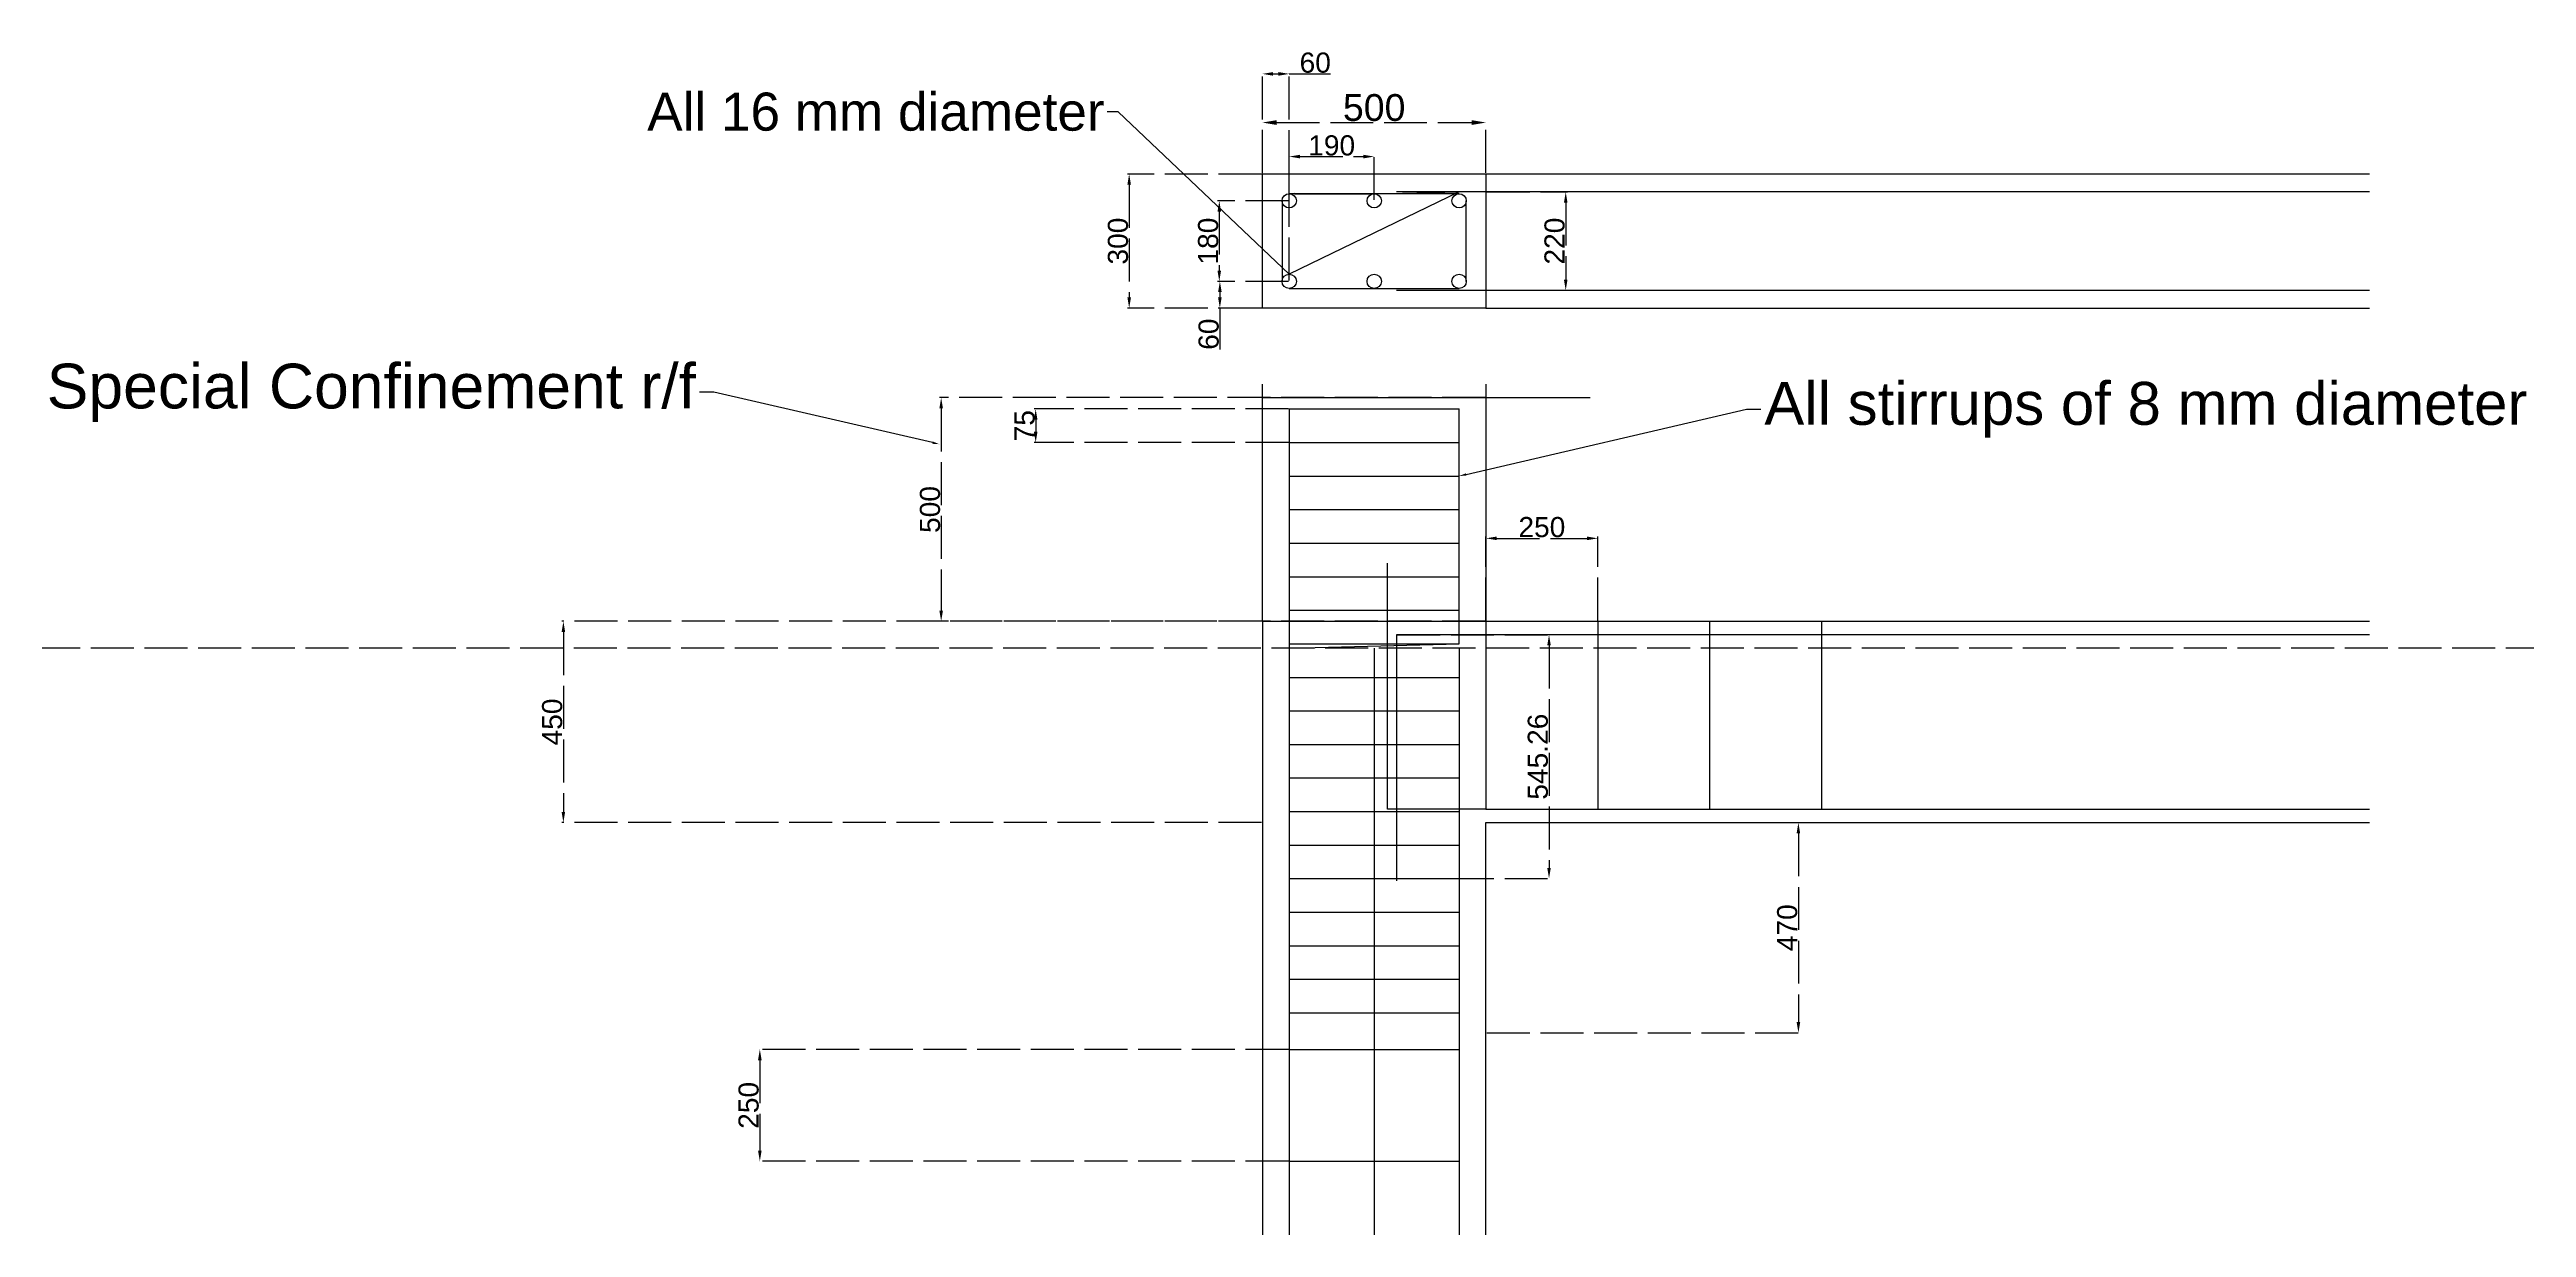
# Model space of a CAD drawing. Header units: millimetres. Extents: x -464 to 5075, y -3652 to 2038.
# Drawn here: x -464 to 5075, y -596 to 2038 of the extents above; entities that cross this region are included whole.
import ezdxf
from ezdxf import colors
from ezdxf.entities.mleader import LeaderData, LeaderLine
from ezdxf.math import Vec2, Vec3

# ---------------------------------------------------------------- set-up
doc = ezdxf.new("R2010")
doc.units = ezdxf.units.MM
doc.header["$LTSCALE"] = 8
doc.linetypes.add('ACAD_ISO02W100', pattern=[15, 12, -3])
for name, color, linetype in [('Beam', 160, 'Continuous'), ('construction line', 40, 'ACAD_ISO02W100'), ('dims', 7, 'ACAD_ISO02W100'), ('Special Confined rf', 126, 'Continuous')]:
    doc.layers.add(name, color=color, linetype=linetype)
doc.layers.add('Colrf', color=6, linetype='Continuous', lineweight=30)
doc.layers.add('rf', color=10, linetype='Continuous', lineweight=30)
doc.styles.add('Annotative', font='arial.ttf')
doc.styles.get("Standard").update_dxf_attribs({"font": 'arial.ttf'})
doc.dimstyles.new('Annotative', dxfattribs={"dimscale": 0, "dimtxt": 15, "dimasz": 8, "dimexe": 1.25, "dimexo": 0.625, "dimtad": 1, "dimlfac": -8, "dimdsep": 46, "dimtxsty": 'Annotative', "dimcen": 4, "dimadec": 0, "dimazin": 0, "dimtfac": 1, "dimtmove": 0, "dimatfit": 3, "dimfxl": 1, "dimarcsym": 0})

# ---------------------------------------------------------------- blocks, each defined once
blk = doc.blocks.new('*D3')
at = {"layer": 'Defpoints', "color": 0, "transparency": 16777216}
for p in [(2748.2, 1874.5), (2248.2, 1759.5), (2748.2, 1759.5)]:
    blk.add_point(p, dxfattribs=at)
at = {"layer": 'dims', "color": 0, "lineweight": -2, "transparency": 16777216}
for p, q in [((2248.2, 1762), (2248.2, 1879.5)), ((2280.2, 1874.5), (2716.2, 1874.5)), ((2748.2, 1762), (2748.2, 1879.5))]:
    blk.add_line(p, q, dxfattribs=at)
at = {"layer": 'dims', "color": 0, "transparency": 16777216}
for points in [[(2280.2, 1879.9), (2280.2, 1869.2), (2248.2, 1874.5)], [(2716.2, 1879.9), (2716.2, 1869.2), (2748.2, 1874.5)]]:
    blk.add_solid(points, dxfattribs=at)
at = {"layer": 'dims', "color": 0, "transparency": 16777216, "insert": (2498.2, 1907.7), "char_height": 60, "attachment_point": 5, "style": 'Annotative'}
blk.add_mtext('500', dxfattribs=at)
blk = doc.blocks.new('*D4')
at = {"layer": 'Defpoints', "color": 0, "transparency": 16777216}
for p in [(2248.2, 1759.5), (1950.4, 1459.5), (2248.2, 1459.5)]:
    blk.add_point(p, dxfattribs=at)
at = {"layer": 'dims', "color": 0, "lineweight": -2, "transparency": 16777216}
for p, q in [((2246.4, 1759.5), (1946.7, 1759.5)), ((1950.4, 1735.5), (1950.4, 1483.5)), ((2246.4, 1459.5), (1946.7, 1459.5))]:
    blk.add_line(p, q, dxfattribs=at)
at = {"layer": 'dims', "color": 0, "transparency": 16777216}
for points in [[(1946.4, 1735.5), (1954.4, 1735.5), (1950.4, 1759.5)], [(1946.4, 1483.5), (1954.4, 1483.5), (1950.4, 1459.5)]]:
    blk.add_solid(points, dxfattribs=at)
at = {"layer": 'dims', "color": 0, "transparency": 16777216, "insert": (1925.5, 1609.5), "char_height": 45, "attachment_point": 5, "rotation": 90, "style": 'Annotative'}
blk.add_mtext('300', dxfattribs=at)
blk = doc.blocks.new('*D5')
at = {"layer": 'Defpoints', "color": 0, "transparency": 16777216}
for p in [(2308.2, 1699.5), (2151.9, 1519.5), (2308.2, 1519.5)]:
    blk.add_point(p, dxfattribs=at)
at = {"layer": 'dims', "color": 0, "lineweight": -2, "transparency": 16777216}
for p, q in [((2306.4, 1699.5), (2148.2, 1699.5)), ((2151.9, 1675.5), (2151.9, 1543.5)), ((2306.4, 1519.5), (2148.2, 1519.5))]:
    blk.add_line(p, q, dxfattribs=at)
at = {"layer": 'dims', "color": 0, "transparency": 16777216}
for points in [[(2147.9, 1675.5), (2155.9, 1675.5), (2151.9, 1699.5)], [(2147.9, 1543.5), (2155.9, 1543.5), (2151.9, 1519.5)]]:
    blk.add_solid(points, dxfattribs=at)
at = {"layer": 'dims', "color": 0, "transparency": 16777216, "insert": (2127.1, 1609.5), "char_height": 45, "attachment_point": 5, "rotation": 90, "style": 'Annotative'}
blk.add_mtext('180', dxfattribs=at)
blk = doc.blocks.new('*D6')
at = {"layer": 'Defpoints', "color": 0, "transparency": 16777216}
for p in [(2498.2, 1798.4), (2308.2, 1699.5), (2498.2, 1699.5)]:
    blk.add_point(p, dxfattribs=at)
at = {"layer": 'dims', "color": 0, "lineweight": -2, "transparency": 16777216}
for p, q in [((2308.2, 1701.4), (2308.2, 1802.1)), ((2332.2, 1798.4), (2474.2, 1798.4)), ((2498.2, 1701.4), (2498.2, 1802.1))]:
    blk.add_line(p, q, dxfattribs=at)
at = {"layer": 'dims', "color": 0, "transparency": 16777216}
for points in [[(2332.2, 1802.4), (2332.2, 1794.4), (2308.2, 1798.4)], [(2474.2, 1802.4), (2474.2, 1794.4), (2498.2, 1798.4)]]:
    blk.add_solid(points, dxfattribs=at)
at = {"layer": 'dims', "color": 0, "transparency": 16777216, "insert": (2403.2, 1823.2), "char_height": 45, "attachment_point": 5, "style": 'Annotative'}
blk.add_mtext('190', dxfattribs=at)
blk = doc.blocks.new('*D7')
at = {"layer": 'Defpoints', "color": 0, "transparency": 16777216}
for p in [(2748.2, 1719.5), (2748.2, 1499.5), (2926.5, 1499.5)]:
    blk.add_point(p, dxfattribs=at)
at = {"layer": 'dims', "color": 0, "lineweight": -2, "transparency": 16777216}
for p, q in [((2750.1, 1719.5), (2930.3, 1719.5)), ((2926.5, 1695.5), (2926.5, 1523.5)), ((2750.1, 1499.5), (2930.3, 1499.5))]:
    blk.add_line(p, q, dxfattribs=at)
at = {"layer": 'dims', "color": 0, "transparency": 16777216}
for points in [[(2922.5, 1695.5), (2930.5, 1695.5), (2926.5, 1719.5)], [(2922.5, 1523.5), (2930.5, 1523.5), (2926.5, 1499.5)]]:
    blk.add_solid(points, dxfattribs=at)
at = {"layer": 'dims', "color": 0, "transparency": 16777216, "insert": (2901.7, 1609.5), "char_height": 45, "attachment_point": 5, "rotation": 90, "style": 'Annotative'}
blk.add_mtext('220', dxfattribs=at)
blk = doc.blocks.new('*D8')
at = {"layer": 'Defpoints', "color": 0, "transparency": 16777216}
for p in [(2308.2, 1519.5), (2153.2, 1459.5), (2308.2, 1459.5)]:
    blk.add_point(p, dxfattribs=at)
at = {"layer": 'dims', "color": 0, "lineweight": -2, "transparency": 16777216}
for p, q in [((2306.4, 1519.5), (2149.4, 1519.5)), ((2153.2, 1495.5), (2153.2, 1483.5)), ((2306.4, 1459.5), (2149.4, 1459.5)), ((2153.2, 1459.5), (2153.2, 1367.2))]:
    blk.add_line(p, q, dxfattribs=at)
at = {"layer": 'dims', "color": 0, "transparency": 16777216}
for points in [[(2149.2, 1495.5), (2157.2, 1495.5), (2153.2, 1519.5)], [(2149.2, 1483.5), (2157.2, 1483.5), (2153.2, 1459.5)]]:
    blk.add_solid(points, dxfattribs=at)
at = {"layer": 'dims', "color": 0, "transparency": 16777216, "insert": (2128.3, 1401.4), "char_height": 45, "attachment_point": 5, "rotation": 90, "style": 'Annotative'}
blk.add_mtext('60', dxfattribs=at)
blk = doc.blocks.new('*D9')
at = {"layer": 'Defpoints', "color": 0, "transparency": 16777216}
for p in [(2308.2, 1983.3), (2248.2, 1519.5), (2308.2, 1519.5)]:
    blk.add_point(p, dxfattribs=at)
at = {"layer": 'dims', "color": 0, "lineweight": -2, "transparency": 16777216}
for p, q in [((2248.2, 1521.4), (2248.2, 1987.1)), ((2272.2, 1983.3), (2284.2, 1983.3)), ((2308.2, 1521.4), (2308.2, 1987.1)), ((2308.2, 1983.3), (2400.5, 1983.3))]:
    blk.add_line(p, q, dxfattribs=at)
at = {"layer": 'dims', "color": 0, "transparency": 16777216}
for points in [[(2272.2, 1987.3), (2272.2, 1979.3), (2248.2, 1983.3)], [(2284.2, 1987.3), (2284.2, 1979.3), (2308.2, 1983.3)]]:
    blk.add_solid(points, dxfattribs=at)
at = {"layer": 'dims', "color": 0, "transparency": 16777216, "insert": (2366.4, 2008.2), "char_height": 45, "attachment_point": 5, "style": 'Annotative'}
blk.add_mtext('60', dxfattribs=at)
blk = doc.blocks.new('*D10')
at = {"layer": 'Defpoints', "color": 0, "transparency": 16777216}
for p in [(2748.2, 1259.5), (1530, 759.5), (2748.2, 759.5)]:
    blk.add_point(p, dxfattribs=at)
at = {"layer": 'dims', "color": 0, "lineweight": -2, "transparency": 16777216}
for p, q in [((2746.4, 1259.5), (1526.3, 1259.5)), ((1530, 1235.5), (1530, 783.5)), ((2746.4, 759.5), (1526.3, 759.5))]:
    blk.add_line(p, q, dxfattribs=at)
at = {"layer": 'dims', "color": 0, "transparency": 16777216}
for points in [[(1526, 1235.5), (1534, 1235.5), (1530, 1259.5)], [(1526, 783.5), (1534, 783.5), (1530, 759.5)]]:
    blk.add_solid(points, dxfattribs=at)
at = {"layer": 'dims', "color": 0, "transparency": 16777216, "insert": (1505.2, 1009.5), "char_height": 45, "attachment_point": 5, "rotation": 90, "style": 'Annotative'}
blk.add_mtext('500', dxfattribs=at)
blk = doc.blocks.new('*D11')
at = {"layer": 'Defpoints', "color": 0, "transparency": 16777216}
for p in [(2308.2, 1234.3), (1741.3, 1159.3), (2308.2, 1159.3)]:
    blk.add_point(p, dxfattribs=at)
at = {"layer": 'dims', "color": 0, "lineweight": -2, "transparency": 16777216}
for p, q in [((2306.4, 1234.3), (1737.6, 1234.3)), ((1741.3, 1210.3), (1741.3, 1183.3)), ((2306.4, 1159.3), (1737.6, 1159.3))]:
    blk.add_line(p, q, dxfattribs=at)
at = {"layer": 'dims', "color": 0, "transparency": 16777216}
for points in [[(1737.3, 1210.3), (1745.3, 1210.3), (1741.3, 1234.3)], [(1737.3, 1183.3), (1745.3, 1183.3), (1741.3, 1159.3)]]:
    blk.add_solid(points, dxfattribs=at)
at = {"layer": 'dims', "color": 0, "transparency": 16777216, "insert": (1716.6, 1196.8), "char_height": 45, "attachment_point": 5, "rotation": 90, "style": 'Annotative'}
blk.add_mtext('75', dxfattribs=at)
blk = doc.blocks.new('*D12')
at = {"layer": 'Defpoints', "color": 0, "transparency": 16777216}
for p in [(2998.2, 945), (2748.2, 759.5), (2998.2, 759.5)]:
    blk.add_point(p, dxfattribs=at)
at = {"layer": 'dims', "color": 0, "lineweight": -2, "transparency": 16777216}
for p, q in [((2748.2, 761.4), (2748.2, 948.8)), ((2772.2, 945), (2974.2, 945)), ((2998.2, 761.4), (2998.2, 948.8))]:
    blk.add_line(p, q, dxfattribs=at)
at = {"layer": 'dims', "color": 0, "transparency": 16777216}
for points in [[(2772.2, 949), (2772.2, 941), (2748.2, 945)], [(2974.2, 949), (2974.2, 941), (2998.2, 945)]]:
    blk.add_solid(points, dxfattribs=at)
at = {"layer": 'dims', "color": 0, "transparency": 16777216, "insert": (2873.2, 969.9), "char_height": 45, "attachment_point": 5, "style": 'Annotative'}
blk.add_mtext('250', dxfattribs=at)
blk = doc.blocks.new('*D13')
at = {"layer": 'Defpoints', "color": 0, "transparency": 16777216}
for p in [(2248.2, 759.5), (685.2, 309.5), (2248.2, 309.5)]:
    blk.add_point(p, dxfattribs=at)
at = {"layer": 'dims', "color": 0, "lineweight": -2, "transparency": 16777216}
for p, q in [((2246.4, 759.5), (681.4, 759.5)), ((685.2, 735.5), (685.2, 333.5)), ((2246.4, 309.5), (681.4, 309.5))]:
    blk.add_line(p, q, dxfattribs=at)
at = {"layer": 'dims', "color": 0, "transparency": 16777216}
for points in [[(681.2, 735.5), (689.2, 735.5), (685.2, 759.5)], [(681.2, 333.5), (689.2, 333.5), (685.2, 309.5)]]:
    blk.add_solid(points, dxfattribs=at)
at = {"layer": 'dims', "color": 0, "transparency": 16777216, "insert": (660.3, 534.5), "char_height": 45, "attachment_point": 5, "rotation": 90, "style": 'Annotative'}
blk.add_mtext('450', dxfattribs=at)
blk = doc.blocks.new('*D14')
at = {"layer": 'Defpoints', "color": 0, "transparency": 16777216}
for p in [(2748.2, 309.5), (2748.2, -160.5), (3446.8, -160.5)]:
    blk.add_point(p, dxfattribs=at)
at = {"layer": 'dims', "color": 0, "lineweight": -2, "transparency": 16777216}
for p, q in [((2750.1, 309.5), (3450.5, 309.5)), ((3446.8, 285.5), (3446.8, -136.5)), ((2750.1, -160.5), (3450.5, -160.5))]:
    blk.add_line(p, q, dxfattribs=at)
at = {"layer": 'dims', "color": 0, "transparency": 16777216}
for points in [[(3442.8, 285.5), (3450.8, 285.5), (3446.8, 309.5)], [(3442.8, -136.5), (3450.8, -136.5), (3446.8, -160.5)]]:
    blk.add_solid(points, dxfattribs=at)
at = {"layer": 'dims', "color": 0, "transparency": 16777216, "insert": (3421.9, 74.5), "char_height": 45, "attachment_point": 5, "rotation": 90, "style": 'Annotative'}
blk.add_mtext('470', dxfattribs=at)
blk = doc.blocks.new('*D15')
at = {"layer": 'Defpoints', "color": 0, "transparency": 16777216}
for p in [(2308.2, -197.6), (1124.5, -447.6), (2308.2, -447.6)]:
    blk.add_point(p, dxfattribs=at)
at = {"layer": 'dims', "color": 0, "lineweight": -2, "transparency": 16777216}
for p, q in [((2306.4, -197.6), (1120.7, -197.6)), ((1124.5, -221.6), (1124.5, -423.6)), ((2306.4, -447.6), (1120.7, -447.6))]:
    blk.add_line(p, q, dxfattribs=at)
at = {"layer": 'dims', "color": 0, "transparency": 16777216}
for points in [[(1120.5, -221.6), (1128.5, -221.6), (1124.5, -197.6)], [(1120.5, -423.6), (1128.5, -423.6), (1124.5, -447.6)]]:
    blk.add_solid(points, dxfattribs=at)
at = {"layer": 'dims', "color": 0, "transparency": 16777216, "insert": (1099.6, -322.6), "char_height": 45, "attachment_point": 5, "rotation": 90, "style": 'Annotative'}
blk.add_mtext('250', dxfattribs=at)
blk = doc.blocks.new('*D20')
at = {"layer": 'Defpoints', "color": 0, "transparency": 16777216}
for p in [(2548.2, 729.5), (2548.2, 184.3), (2889.2, 184.3)]:
    blk.add_point(p, dxfattribs=at)
at = {"layer": 'dims', "color": 0, "lineweight": -2, "transparency": 16777216}
for p, q in [((2550.1, 729.5), (2892.9, 729.5)), ((2889.2, 705.5), (2889.2, 208.3)), ((2550.1, 184.3), (2892.9, 184.3))]:
    blk.add_line(p, q, dxfattribs=at)
at = {"layer": 'dims', "color": 0, "transparency": 16777216}
for points in [[(2885.2, 705.5), (2893.2, 705.5), (2889.2, 729.5)], [(2885.2, 208.3), (2893.2, 208.3), (2889.2, 184.3)]]:
    blk.add_solid(points, dxfattribs=at)
at = {"layer": 'dims', "color": 0, "transparency": 16777216, "insert": (2864.3, 456.9), "char_height": 45, "attachment_point": 5, "rotation": 90, "style": 'Annotative'}
blk.add_mtext('545.26', dxfattribs=at)

msp = doc.modelspace()

# ---------------------------------------------------------------- linework, layer by layer
for p, q in [((2248.2269, 1759.5239), (2748.2269, 1759.5239)), ((2248.2269, 1459.5239), (2248.2269, 1759.5239)), ((2748.2269, 1759.5239), (2748.2269, 1459.5239)), ((2748.2269, 1459.5239), (2248.2269, 1459.5239)), ((2248.2269, 759.5239), (2248.2269, 1289.5239)), ((2748.2269, 1289.5239), (2748.2269, 759.5239)), ((2248.2269, 759.5239), (4724.1058, 759.5239)), ((2248.2269, 759.5239), (2248.2269, -2440.4761)), ((2748.2269, -2440.4761), (2748.2269, 309.5239)), ((2748.2269, 309.5239), (4724.1058, 309.5239))]:
    msp.add_line(p, q)
at = {"layer": 'Beam'}
for p, q in [((2748.2269, 1759.5239), (4724.1058, 1759.5239)), ((2748.2269, 1459.5239), (4724.1058, 1459.5239))]:
    msp.add_line(p, q, dxfattribs=at)
at = {"layer": 'Colrf'}
for p, q in [((2292.2269, 1699.5239), (2292.2269, 1519.5239)), ((2688.2269, 1715.5239), (2308.2269, 1715.5239)), ((2704.2269, 1519.5239), (2704.2269, 1699.5239)), ((2308.2269, 1503.5239), (2688.2269, 1503.5239)), ((2308.2269, 1234.2654), (2688.2269, 1234.2654)), ((2308.2269, 1234.2654), (2308.2269, 699.5239)), ((2688.2269, 709.2654), (2688.2269, 1234.2654)), ((2308.2269, 1159.2654), (2688.2269, 1159.2654)), ((2308.2269, 1084.2654), (2688.2269, 1084.2654)), ((2308.2269, 1009.2654), (2688.2269, 1009.2654)), ((2308.2269, 934.2654), (2688.2269, 934.2654)), ((2308.2269, 859.2654), (2688.2269, 859.2654)), ((2308.2269, 784.2654), (2688.2269, 784.2654)), ((2308.2269, 709.2654), (2688.2269, 709.2654)), ((2308.2269, 699.5239), (2688.2269, 709.2654)), ((2308.2269, 699.5239), (2308.2269, -3190.4761)), ((2498.2269, 699.5239), (2498.2269, -3190.4761)), ((2688.2269, 699.5239), (2688.2269, -3190.4761)), ((2308.2269, 634.2654), (2688.2269, 634.2654)), ((2308.2269, 559.2654), (2688.2269, 559.2654)), ((2308.2269, 484.2654), (2688.2269, 484.2654)), ((2308.2269, 409.2654), (2688.2269, 409.2654)), ((2308.2269, 334.2654), (2688.2269, 334.2654)), ((2308.2269, 259.2654), (2688.2269, 259.2654)), ((2308.2269, 184.2654), (2688.2269, 184.2654)), ((2308.2269, 109.2654), (2688.2269, 109.2654)), ((2308.2269, 34.2654), (2688.2269, 34.2654)), ((2308.2269, -40.7346), (2688.2269, -40.7346)), ((2308.2269, -115.7346), (2688.2269, -115.7346)), ((2308.2269, -197.6223), (2688.2269, -197.6223)), ((2308.2269, -447.6223), (2688.2269, -447.6223))]:
    msp.add_line(p, q, dxfattribs=at)
for centre in [(2308.2269, 1699.5239), (2498.2269, 1699.5239), (2688.2269, 1699.5239), (2308.2269, 1519.5239), (2498.2269, 1519.5239), (2688.2269, 1519.5239)]:
    msp.add_circle(centre, 16, dxfattribs=at)
at = {"layer": 'construction line'}
msp.add_xline((2248.2269, 699.5239), (-1, 0), dxfattribs=at)
at = {"layer": 'rf'}
for p, q in [((2748.2269, 1719.5239), (2548.2269, 1719.5239)), ((4724.1058, 1719.5239), (2748.2269, 1719.5239)), ((2548.2269, 1499.5239), (4724.1058, 1499.5239)), ((2528.2269, 339.5239), (2528.2269, 889.5239)), ((2748.2269, 729.5239), (2548.2269, 729.5239)), ((2548.2269, 729.5239), (2548.2269, 179.5239)), ((2748.2269, 759.5239), (2748.2269, 339.5239)), ((4724.1058, 729.5239), (2748.2269, 729.5239)), ((2998.2269, 759.5239), (2998.2269, 339.5239)), ((3248.2269, 759.5239), (3248.2269, 339.5239)), ((3498.2269, 759.5239), (3498.2269, 339.5239)), ((2548.2269, 339.5239), (2528.2269, 339.5239)), ((2748.2269, 339.5239), (2548.2269, 339.5239)), ((2748.2269, 339.5239), (4724.1058, 339.5239))]:
    msp.add_line(p, q, dxfattribs=at)
at = {"layer": 'Special Confined rf'}
msp.add_line((2248.2269, 1259.5239), (2981.1283, 1259.5239), dxfattribs=at)

# ---------------------------------------------------------------- dimensions: what is measured, and where the dimension line sits
at = {"layer": 'dims'}
for base, p1, p2, picture, middle in [((2308.2269, 1983.3397), (2248.2269, 1519.5239), (2308.2269, 1519.5239), '*D9', (2366.3785, 2008.1904)), ((2748.2269, 1874.5236), (2248.2269, 1759.5239), (2748.2269, 1759.5239), '*D3', (2498.2269, 1907.658)), ((2498.2269, 1798.3852), (2308.2269, 1699.5239), (2498.2269, 1699.5239), '*D6', (2403.2269, 1823.236)), ((2998.2269, 945.0158), (2748.2269, 759.5239), (2998.2269, 759.5239), '*D12', (2873.2269, 969.8665))]:
    dim = msp.add_linear_dim(base=base, p1=p1, p2=p2, dimstyle='Annotative', dxfattribs=at)
    dim.commit()
    dim.dimension.update_dxf_attribs({"geometry": picture, "text_midpoint": middle})
for base, p1, p2, picture, middle in [((1950.4039, 1459.5239), (2248.2269, 1759.5239), (2248.2269, 1459.5239), '*D4', (1925.5378, 1609.5239)), ((2926.5396, 1499.5239), (2748.2269, 1719.5239), (2748.2269, 1499.5239), '*D7', (2901.6889, 1609.5239)), ((2151.9472, 1519.5239), (2308.2269, 1699.5239), (2308.2269, 1519.5239), '*D5', (2127.0964, 1609.5239)), ((2153.1643, 1459.5239), (2308.2269, 1519.5239), (2308.2269, 1459.5239), '*D8', (2128.3136, 1401.3723)), ((1530.018, 759.5239), (2748.2269, 1259.5239), (2748.2269, 759.5239), '*D10', (1505.1673, 1009.5239)), ((1741.3427, 1159.2654), (2308.2269, 1234.2654), (2308.2269, 1159.2654), '*D11', (1716.584, 1196.7654)), ((685.1731, 309.5239), (2248.2269, 759.5239), (2248.2269, 309.5239), '*D13', (660.3223, 534.5239)), ((2889.1724, 184.2654), (2548.2269, 729.5239), (2548.2269, 184.2654), '*D20', (2864.3216, 456.8946)), ((3446.7835, -160.4761), (2748.2269, 309.5239), (2748.2269, -160.4761), '*D14', (3421.9327, 74.5239)), ((1124.4642, -447.6223), (2308.2269, -197.6223), (2308.2269, -447.6223), '*D15', (1099.6134, -322.6223))]:
    dim = msp.add_linear_dim(base=base, p1=p1, p2=p2, angle=90, dimstyle='Annotative', dxfattribs=at)
    dim.commit()
    dim.dimension.update_dxf_attribs({"geometry": picture, "text_midpoint": middle})

# ---------------------------------------------------------------- leaders
ml = msp.add_multileader_mtext('Standard')
ml.set_content('All 16 mm diameter', color=256, style='Annotative')
ml.set_leader_properties()
ml.build(insert=Vec2(0, 0))
ml.multileader.update_dxf_attribs({"arrow_head_size": 12, "scale": 3})
ctx = ml.context
ctx.base_point, ctx.scale, ctx.char_height, ctx.arrow_head_size, ctx.landing_gap_size, ctx.plane_origin = Vec3(864.9432, 1898.186), 3, 85, 12, 6, Vec3(2308.2269, 1715.5239)
ctx.text_align_type = 2
notes = []
notes.append((ctx, [(0, (1, 1, 0), (1925.4077, 1898.186), (-1, 0), 24, [(3, [(2308.2269, 1715.5239), (2498.2269, 1715.5239), (2688.2269, 1719.5239), (2308.2269, 1535.5239)], 0, [])])]))
ctx.mtext.insert, ctx.mtext.alignment, ctx.mtext.flow_direction = Vec3(1895.4077, 1941.4108), 3, 5
ml = msp.add_multileader_mtext('Standard')
ml.set_content('Special Confinement r/f', color=256)
ml.set_leader_properties()
ml.build(insert=Vec2(0, 0))
ml.multileader.update_dxf_attribs({"arrow_head_size": 16, "scale": 4})
ctx = ml.context
ctx.base_point, ctx.scale, ctx.char_height, ctx.arrow_head_size, ctx.landing_gap_size, ctx.plane_origin = Vec3(-476.8407, 1271.5914), 4, 100, 16, 8, Vec3(1526.018, 1155.4385)
ctx.text_align_type = 2
notes.append((ctx, [(0, (1, 1, 0), (1021.7732, 1271.5914), (-1, 0), 32, [(0, [(1526.018, 1155.4385)], 0, [])])]))
ctx.mtext.insert, ctx.mtext.alignment, ctx.mtext.flow_direction = Vec3(981.7732, 1335.4727), 3, 5
ml = msp.add_multileader_mtext('Standard')
ml.set_content('All stirrups of 8 mm diameter', color=256)
ml.set_leader_properties()
ml.build(insert=Vec2(0, 0))
ml.multileader.update_dxf_attribs({"arrow_head_size": 16, "scale": 4})
ctx = ml.context
ctx.base_point, ctx.scale, ctx.char_height, ctx.arrow_head_size, ctx.landing_gap_size, ctx.plane_origin = Vec3(3362.5732, 1233.5107), 4, 96, 16, 8, Vec3(2688.2269, 1084.2654)
notes.append((ctx, [(0, (1, 1, 0), (3330.5732, 1233.5107), (1, 0), 32, [(0, [(2688.2269, 1084.2654)], 0, [])])]))
ctx.mtext.insert, ctx.mtext.flow_direction = Vec3(3370.5732, 1294.8367), 5
for ctx, leaders in notes:
    for number, flags, end, landing, length, lines in leaders:
        leader = LeaderData()
        leader.index, (leader.has_last_leader_line, leader.has_dogleg_vector, leader.attachment_direction) = number, flags
        leader.last_leader_point, leader.dogleg_vector, leader.dogleg_length = Vec3(end), Vec3(landing), length
        for number, points, colour, breaks in lines:
            line = LeaderLine()
            line.index, line.vertices, line.color, line.breaks = number, Vec3.list(points), colors.encode_raw_color(colour), breaks
            leader.lines.append(line)
        ctx.leaders.append(leader)

doc.saveas('drawing.dxf')
